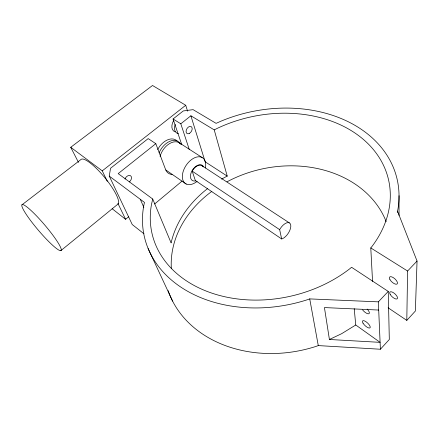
<?xml version="1.0" encoding="UTF-8"?>
<svg xmlns="http://www.w3.org/2000/svg" width="439" height="439" viewBox="0 0 439 439"><rect width="100%" height="100%" fill="white"/><g stroke="black" fill="none" stroke-linecap="round" stroke-linejoin="round"><path stroke-width="0.66" d="M388.131 307.805L406.799 320.388L407.595 271.022L417.05 261.051L397.52 211.17L397.915 209.31A129.62 98.226 -12.6 0 0 348.736 121.987A129.62 98.226 -12.6 0 0 221.245 121.06L216.092 123.348L193.094 109.651L183.272 110.941L173.065 118.985L181.741 144.618M417.05 261.051L415.365 311.026L406.799 320.388M143.981 233.784L132.243 224.543L109.262 176.099L110.535 168.274L148.179 138.603L155.812 143.679L165.624 169.624A16.353 10.487 -56.6 0 0 172.039 174.475M155.812 143.679L118.184 173.614L152.723 199.026L151.57 204.064A121.268 91.822 -12.7 0 0 213.102 293.548A121.268 91.822 -12.7 0 0 349.894 268.673L351.573 267.28L388.246 291.425L389.316 339.49L380.394 349.241L318.28 345.592L316.085 346.376A118.426 95.241 -12.1 0 1 168.132 290.591M281.651 238.948L279.659 229.652L280.049 228.922A9.488 4.631 -56.2 0 1 290.711 224.872A9.488 4.631 -56.2 0 1 282.162 238.832L281.651 238.948L195.333 180.495L192.2 171.172L192.534 170.497A8.61 5.279 -56.5 0 1 202.802 166.414M372.552 281.465L370.785 247.936L372.058 246.361A121.268 91.822 -12.7 0 0 359.409 136.216A121.268 91.822 -12.7 0 0 217.459 128.27L214.227 129.889L190.883 115.781L180.808 123.793L189.264 149.474M380.394 349.241L378.352 301.856L388.246 291.425M154.643 203.981L182.009 181.142M112.181 208.75L125.592 219.308L128.742 216.696M60.9 250.603A30.071 4.121 49.6 0 0 35.274 214.622A30.071 4.121 49.6 0 0 28.469 217.634A30.071 4.121 49.6 0 0 60.9 250.603L117.696 204.311A28.99 6.755 50.5 0 0 104.712 177.526A28.99 6.755 50.5 0 0 80.858 159.593L21.95 204.843M185.73 105.267L152.52 85.49L70.728 147.29L102.254 170.859L185.73 105.267L187.574 111.149M354.213 308.644L355.749 324.997L341.641 333.689L329.409 339.484L324.432 307.569L378.703 310.055M214.227 129.889L227.237 176.11L224.444 177.548A111.808 89.364 -12.2 0 0 221.624 179.139M378.352 301.856L309.725 298.904L307.289 299.76A129.62 98.226 -12.6 0 1 143.981 204.525L144.48 202.428L109.262 176.099M329.409 339.484L380.097 342.349L355.749 324.997M173.065 118.985L180.808 123.793M370.785 247.936L407.595 271.022M178.991 142.598L202.143 157.53M227.237 176.11L205.167 161.815L190.883 115.781M201.742 165.53L289.312 222.858M192.2 171.172L279.659 229.652M165.821 169.981L186.251 184.051M70.728 147.29L78.488 162.408M102.254 170.859L107.275 181.285M117.91 203.361L125.592 219.308M148.091 248.496L172.598 301.121M140.293 199.295L143.838 207.356M152.723 199.026L171.122 242.937L171.281 242.13A111.808 89.364 -12.2 0 1 207.784 188.43M309.725 298.904L318.28 345.592M397.52 211.17L397.525 212.536M399.035 195.69L399.046 215.439M171.331 268.383A110.815 89.057 -12.1 0 1 211.85 191.366M226.979 181.828A110.815 89.057 -12.1 0 1 386.183 221.662M125.005 179.008A4.192 2.832 -53 0 1 130.553 175.754A4.192 2.832 -53 0 1 129.357 181.927M367.174 309.078A5.23 1.943 43.1 0 1 368.645 313.808A5.23 1.943 43.1 0 1 362.603 309.885M175.183 131.815A9.027 5.97 -59.1 0 1 173.603 120.615M157.716 149.556A15.464 10.141 -56.6 0 1 177.076 141.001M178.338 133.588A9.054 5.954 -59.1 0 1 175.243 124.418M159.088 152.904A15.502 10.119 -56.6 0 1 169.822 141.32A15.502 10.119 -56.6 0 1 180.374 143.855M197.095 181.411A15.486 9.565 -56.5 0 1 182.404 177.768A15.486 9.565 -56.5 0 1 194.834 157.678A15.486 9.565 -56.5 0 1 205.408 167.978M195.783 180.852A9.087 5.57 -56.5 0 1 192.073 170.689A9.087 5.57 -56.5 0 1 203.636 166.941M160.081 156.377A15.069 9.801 -56.6 0 1 169.69 143.52A15.069 9.801 -56.6 0 1 180.95 144.255M189.247 133.478A4.033 2.612 -58.9 0 0 191.711 127.09A4.033 2.612 -58.9 0 0 186.421 129.697A4.033 2.612 -58.9 0 0 189.247 133.478M363.026 323.17A5.092 1.822 43 0 0 369.814 327.982A5.092 1.822 43 0 0 366.192 321.864A5.092 1.822 43 0 0 363.026 323.17M389.925 279.539A5.12 2.168 42.3 0 0 396.955 284.104A5.12 2.168 42.3 0 0 393.432 277.717A5.12 2.168 42.3 0 0 389.925 279.539M390.2 294.41A4.983 2.036 42.1 0 0 397.021 298.932A4.983 2.036 42.1 0 0 393.602 292.808A4.983 2.036 42.1 0 0 390.2 294.41"/></g></svg>
